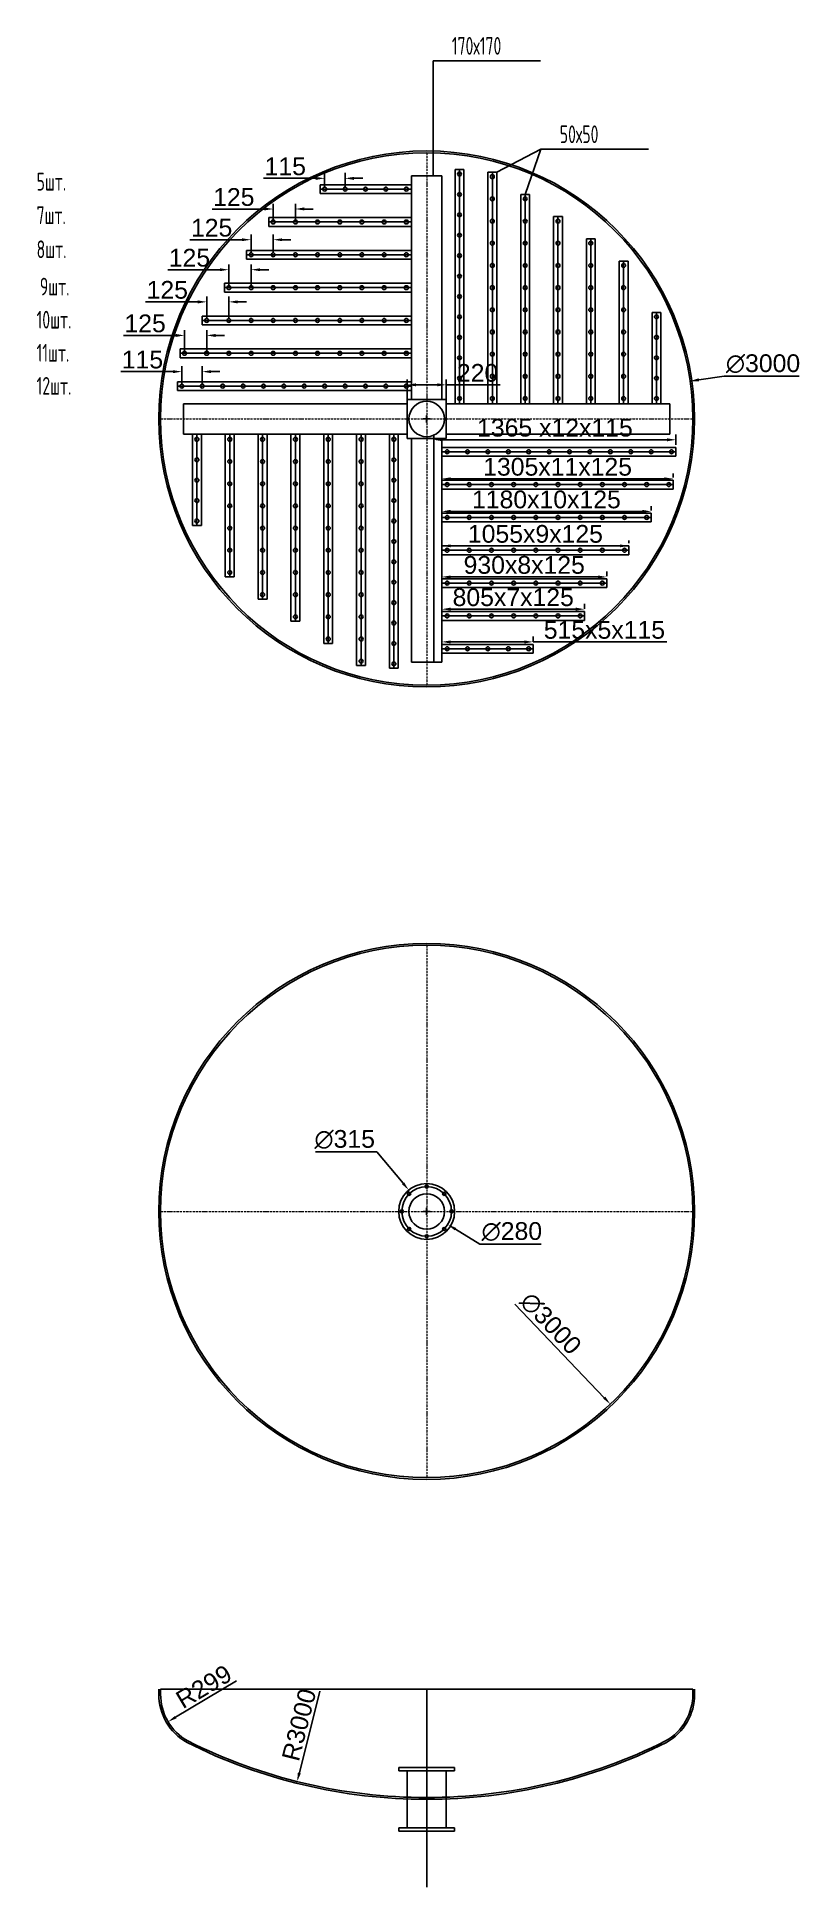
# Model space of a CAD drawing. Header units: inches. Extents: x 17920 to 22232, y 2040 to 12464.
import ezdxf

# ---------------------------------------------------------------- set-up
doc = ezdxf.new("R2010")
doc.units = ezdxf.units.IN
doc.header["$MEASUREMENT"] = 0
doc.linetypes.add('ACAD_ISO04W100', pattern=[30, 24, -3, 0, -3])
doc.linetypes.add('ACAD_ISO10W100', pattern=[18, 12, -3, 0, -3])
doc.layers.get('Defpoints').update_dxf_attribs({"color": 2})
doc.layers.add('1', color=7, linetype='Continuous')
doc.layers.add('Размеры', color=5, linetype='Continuous')
doc.layers.add('Filter_axis', color=10, linetype='ACAD_ISO04W100', lineweight=15)
doc.styles.get("Standard").update_dxf_attribs({"font": 'arial.ttf'})
doc.styles.add('ГОСТ', font='GOST_A.TTF', dxfattribs={"width": 0.8, "height": 2.5})
doc.dimstyles.new('ГОСТ', dxfattribs={"dimtxt": 100, "dimasz": 50, "dimexe": 30, "dimexo": 15, "dimgap": 16, "dimtad": 1, "dimtoh": 1, "dimdec": 0, "dimzin": 0, "dimdsep": 46, "dimtxsty": 'Standard', "dimcen": 20, "dimadec": 0, "dimazin": 0, "dimtfac": 1, "dimtdec": 0, "dimtofl": 0, "dimtmove": 0, "dimatfit": 3, "dimfxl": 1, "dimtolj": 1, "dimtzin": 0, "dimarcsym": 1})

# ---------------------------------------------------------------- blocks, each defined once
blk = doc.blocks.new('*D9')
at = {"layer": 'Defpoints', "color": 0, "transparency": 16777216}
for p in [(20015, 5967), (20217, 5726)]:
    blk.add_point(p, dxfattribs=at)
at = {"layer": 'Размеры', "color": 0, "lineweight": -2, "transparency": 16777216}
for p, q in [((19489, 6182), (19835, 6182)), ((19835, 6182), (19983, 6006)), ((20096, 5847), (20136, 5847)), ((20116, 5827), (20116, 5867))]:
    blk.add_line(p, q, dxfattribs=at)
at = {"layer": 'Размеры', "color": 0, "transparency": 16777216}
blk.add_solid([(19989, 6011), (19977, 6000), (20015, 5967)], dxfattribs=at)
at = {"layer": 'Размеры', "color": 0, "transparency": 16777216, "insert": (19654, 6252), "char_height": 100, "attachment_point": 5}
blk.add_mtext('\\A1;∅315', dxfattribs=at)
blk = doc.blocks.new('*D10')
at = {"layer": 'Defpoints', "color": 0, "transparency": 16777216}
for p in [(18851, 10579), (18736, 10497), (18851, 10497)]:
    blk.add_point(p, dxfattribs=at)
at = {"layer": 'Размеры', "color": 0, "lineweight": -2, "transparency": 16777216}
for p, q in [((18686, 10579), (18392, 10579)), ((18736, 10512), (18736, 10609)), ((18851, 10512), (18851, 10609)), ((18901, 10579), (18951, 10579))]:
    blk.add_line(p, q, dxfattribs=at)
at = {"layer": 'Размеры', "color": 0, "transparency": 16777216}
for points in [[(18686, 10587), (18686, 10570), (18736, 10579)], [(18901, 10587), (18901, 10570), (18851, 10579)]]:
    blk.add_solid(points, dxfattribs=at)
at = {"layer": 'Размеры', "color": 0, "transparency": 16777216, "insert": (18514, 10646), "char_height": 100, "attachment_point": 5}
blk.add_mtext('\\A1;115', dxfattribs=at)
blk = doc.blocks.new('*D11')
at = {"layer": 'Defpoints', "color": 0, "transparency": 16777216}
for p in [(18751, 10783), (18751, 10682), (18876, 10682)]:
    blk.add_point(p, dxfattribs=at)
at = {"layer": 'Размеры', "color": 0, "lineweight": -2, "transparency": 16777216}
for p, q in [((18701, 10783), (18407, 10783)), ((18751, 10697), (18751, 10813)), ((18876, 10697), (18876, 10813)), ((18926, 10783), (18976, 10783))]:
    blk.add_line(p, q, dxfattribs=at)
at = {"layer": 'Размеры', "color": 0, "transparency": 16777216}
for points in [[(18701, 10791), (18701, 10774), (18751, 10783)], [(18926, 10791), (18926, 10774), (18876, 10783)]]:
    blk.add_solid(points, dxfattribs=at)
at = {"layer": 'Размеры', "color": 0, "transparency": 16777216, "insert": (18529, 10850), "char_height": 100, "attachment_point": 5}
blk.add_mtext('\\A1;125', dxfattribs=at)
blk = doc.blocks.new('*D12')
at = {"layer": 'Defpoints', "color": 0, "transparency": 16777216}
for p in [(18876, 10972), (18876, 10867), (19001, 10867)]:
    blk.add_point(p, dxfattribs=at)
at = {"layer": 'Размеры', "color": 0, "lineweight": -2, "transparency": 16777216}
for p, q in [((18826, 10972), (18532, 10972)), ((18876, 10882), (18876, 11002)), ((19001, 10882), (19001, 11002)), ((19051, 10972), (19101, 10972))]:
    blk.add_line(p, q, dxfattribs=at)
at = {"layer": 'Размеры', "color": 0, "transparency": 16777216}
for points in [[(18826, 10980), (18826, 10963), (18876, 10972)], [(19051, 10980), (19051, 10963), (19001, 10972)]]:
    blk.add_solid(points, dxfattribs=at)
at = {"layer": 'Размеры', "color": 0, "transparency": 16777216, "insert": (18654, 11039), "char_height": 100, "attachment_point": 5}
blk.add_mtext('\\A1;125', dxfattribs=at)
blk = doc.blocks.new('*D13')
at = {"layer": 'Defpoints', "color": 0, "transparency": 16777216}
for p in [(19001, 11153), (19001, 11052), (19126, 11052)]:
    blk.add_point(p, dxfattribs=at)
at = {"layer": 'Размеры', "color": 0, "lineweight": -2, "transparency": 16777216}
for p, q in [((19001, 11067), (19001, 11183)), ((19126, 11067), (19126, 11183)), ((18951, 11153), (18657, 11153)), ((19176, 11153), (19226, 11153))]:
    blk.add_line(p, q, dxfattribs=at)
at = {"layer": 'Размеры', "color": 0, "transparency": 16777216}
for points in [[(18951, 11161), (18951, 11145), (19001, 11153)], [(19176, 11161), (19176, 11145), (19126, 11153)]]:
    blk.add_solid(points, dxfattribs=at)
at = {"layer": 'Размеры', "color": 0, "transparency": 16777216, "insert": (18779, 11220), "char_height": 100, "attachment_point": 5}
blk.add_mtext('\\A1;125', dxfattribs=at)
blk = doc.blocks.new('*D14')
at = {"layer": 'Defpoints', "color": 0, "transparency": 16777216}
for p in [(19126, 11322), (19126, 11237), (19251, 11237)]:
    blk.add_point(p, dxfattribs=at)
at = {"layer": 'Размеры', "color": 0, "lineweight": -2, "transparency": 16777216}
for p, q in [((19076, 11322), (18782, 11322)), ((19126, 11252), (19126, 11352)), ((19251, 11252), (19251, 11352)), ((19301, 11322), (19351, 11322))]:
    blk.add_line(p, q, dxfattribs=at)
at = {"layer": 'Размеры', "color": 0, "transparency": 16777216}
for points in [[(19076, 11330), (19076, 11314), (19126, 11322)], [(19301, 11330), (19301, 11314), (19251, 11322)]]:
    blk.add_solid(points, dxfattribs=at)
at = {"layer": 'Размеры', "color": 0, "transparency": 16777216, "insert": (18904, 11389), "char_height": 100, "attachment_point": 5}
blk.add_mtext('\\A1;125', dxfattribs=at)
blk = doc.blocks.new('*D15')
at = {"layer": 'Defpoints', "color": 0, "transparency": 16777216}
for p in [(19251, 11495), (19251, 11422), (19376, 11422)]:
    blk.add_point(p, dxfattribs=at)
at = {"layer": 'Размеры', "color": 0, "lineweight": -2, "transparency": 16777216}
for p, q in [((19201, 11495), (18907, 11495)), ((19251, 11437), (19251, 11525)), ((19376, 11437), (19376, 11525)), ((19426, 11495), (19476, 11495))]:
    blk.add_line(p, q, dxfattribs=at)
at = {"layer": 'Размеры', "color": 0, "transparency": 16777216}
for points in [[(19201, 11504), (19201, 11487), (19251, 11495)], [(19426, 11504), (19426, 11487), (19376, 11495)]]:
    blk.add_solid(points, dxfattribs=at)
at = {"layer": 'Размеры', "color": 0, "transparency": 16777216, "insert": (19029, 11562), "char_height": 100, "attachment_point": 5}
blk.add_mtext('\\A1;125', dxfattribs=at)
blk = doc.blocks.new('*D16')
at = {"layer": 'Defpoints', "color": 0, "transparency": 16777216}
for p in [(19541, 11668), (19541, 11607), (19656, 11607)]:
    blk.add_point(p, dxfattribs=at)
at = {"layer": 'Размеры', "color": 0, "lineweight": -2, "transparency": 16777216}
for p, q in [((19541, 11622), (19541, 11698)), ((19656, 11622), (19656, 11698)), ((19491, 11668), (19197, 11668)), ((19706, 11668), (19756, 11668))]:
    blk.add_line(p, q, dxfattribs=at)
at = {"layer": 'Размеры', "color": 0, "transparency": 16777216}
for points in [[(19491, 11676), (19491, 11659), (19541, 11668)], [(19706, 11676), (19706, 11659), (19656, 11668)]]:
    blk.add_solid(points, dxfattribs=at)
at = {"layer": 'Размеры', "color": 0, "transparency": 16777216, "insert": (19319, 11735), "char_height": 100, "attachment_point": 5}
blk.add_mtext('\\A1;115', dxfattribs=at)
blk = doc.blocks.new('*D17')
at = {"layer": 'Defpoints', "color": 0, "transparency": 16777216}
for p in [(20226, 10504), (20006, 10202), (20226, 10202)]:
    blk.add_point(p, dxfattribs=at)
at = {"layer": 'Размеры', "color": 0, "lineweight": -2, "transparency": 16777216}
for p, q in [((20006, 10217), (20006, 10534)), ((20226, 10217), (20226, 10534)), ((20056, 10504), (20176, 10504)), ((20226, 10504), (20530, 10504))]:
    blk.add_line(p, q, dxfattribs=at)
at = {"layer": 'Размеры', "color": 0, "transparency": 16777216}
for points in [[(20056, 10513), (20056, 10496), (20006, 10504)], [(20176, 10513), (20176, 10496), (20226, 10504)]]:
    blk.add_solid(points, dxfattribs=at)
at = {"layer": 'Размеры', "color": 0, "transparency": 16777216, "insert": (20403, 10571), "char_height": 100, "attachment_point": 5}
blk.add_mtext('\\A1;220', dxfattribs=at)
blk = doc.blocks.new('*D18')
at = {"layer": 'Defpoints', "color": 0, "transparency": 16777216}
for p in [(19997, 5920), (20235, 5773)]:
    blk.add_point(p, dxfattribs=at)
at = {"layer": 'Размеры', "color": 0, "lineweight": -2, "transparency": 16777216}
for p, q in [((20096, 5847), (20136, 5847)), ((20116, 5827), (20116, 5867)), ((20415, 5663), (20278, 5747)), ((20761, 5663), (20415, 5663))]:
    blk.add_line(p, q, dxfattribs=at)
at = {"layer": 'Размеры', "color": 0, "transparency": 16777216}
blk.add_solid([(20282, 5754), (20274, 5740), (20235, 5773)], dxfattribs=at)
at = {"layer": 'Размеры', "color": 0, "transparency": 16777216, "insert": (20596, 5733), "char_height": 100, "attachment_point": 5}
blk.add_mtext('\\A1;∅280', dxfattribs=at)
blk = doc.blocks.new('*D19')
at = {"layer": 'Defpoints', "color": 0, "transparency": 16777216}
for p in [(21601, 10525), (18631, 10099)]:
    blk.add_point(p, dxfattribs=at)
at = {"layer": 'Размеры', "color": 0, "lineweight": -2, "transparency": 16777216}
for p, q in [((21793, 10553), (21650, 10533)), ((22216, 10553), (21793, 10553)), ((20116, 10292), (20116, 10332)), ((20096, 10312), (20136, 10312))]:
    blk.add_line(p, q, dxfattribs=at)
at = {"layer": 'Размеры', "color": 0, "transparency": 16777216}
blk.add_solid([(21649, 10541), (21652, 10524), (21601, 10525)], dxfattribs=at)
at = {"layer": 'Размеры', "color": 0, "transparency": 16777216, "insert": (22012, 10623), "char_height": 100, "attachment_point": 5}
blk.add_mtext('\\A1;∅3000', dxfattribs=at)
blk = doc.blocks.new('*D20')
at = {"layer": 'Defpoints', "color": 0, "transparency": 16777216}
for p in [(18915, 3125), (18658, 2971)]:
    blk.add_point(p, dxfattribs=at)
at = {"layer": 'Размеры', "color": 0, "lineweight": -2, "transparency": 16777216}
blk.add_line((19044, 3201), (18701, 2997), dxfattribs=at)
at = {"layer": 'Размеры', "color": 0, "transparency": 16777216}
blk.add_solid([(18697, 3004), (18706, 2990), (18658, 2971)], dxfattribs=at)
at = {"layer": 'Размеры', "color": 0, "transparency": 16777216, "insert": (18860, 3169), "char_height": 100, "attachment_point": 5, "rotation": 30.828}
blk.add_mtext('\\A1;R299', dxfattribs=at)
blk = doc.blocks.new('*D21')
at = {"layer": 'Defpoints', "color": 0, "transparency": 16777216}
for p in [(20116, 5544), (19386, 2634)]:
    blk.add_point(p, dxfattribs=at)
at = {"layer": 'Размеры', "color": 0, "lineweight": -2, "transparency": 16777216}
blk.add_line((19514, 3144), (19399, 2683), dxfattribs=at)
at = {"layer": 'Размеры', "color": 0, "transparency": 16777216}
blk.add_solid([(19390, 2685), (19407, 2681), (19386, 2634)], dxfattribs=at)
at = {"layer": 'Размеры', "color": 0, "transparency": 16777216, "insert": (19397, 2954), "char_height": 100, "attachment_point": 5, "rotation": 75.9212}
blk.add_mtext('\\A1;R3000', dxfattribs=at)
blk = doc.blocks.new('*D22')
at = {"layer": 'Defpoints', "color": 0, "transparency": 16777216}
for p in [(19081, 6932), (21151, 4761)]:
    blk.add_point(p, dxfattribs=at)
at = {"layer": 'Размеры', "color": 0, "lineweight": -2, "transparency": 16777216}
blk.add_line((20613, 5325), (21117, 4797), dxfattribs=at)
at = {"layer": 'Размеры', "color": 0, "transparency": 16777216}
blk.add_solid([(21123, 4803), (21111, 4792), (21151, 4761)], dxfattribs=at)
at = {"layer": 'Размеры', "color": 0, "transparency": 16777216, "insert": (20815, 5215), "char_height": 100, "attachment_point": 5, "rotation": 313.6433}
blk.add_mtext('\\A1;∅3000', dxfattribs=at)
blk = doc.blocks.new('*D23')
at = {"layer": 'Defpoints', "color": 0, "transparency": 16777216}
for p in [(20156, 10152), (21521, 10195), (21521, 10152)]:
    blk.add_point(p, dxfattribs=at)
at = {"layer": 'Размеры', "color": 0, "lineweight": -2, "transparency": 16777216}
for p, q in [((20156, 10167), (20156, 10225)), ((21521, 10167), (21521, 10225)), ((20206, 10195), (21471, 10195))]:
    blk.add_line(p, q, dxfattribs=at)
at = {"layer": 'Размеры', "color": 0, "transparency": 16777216}
for points in [[(20206, 10203), (20206, 10186), (20156, 10195)], [(21471, 10203), (21471, 10186), (21521, 10195)]]:
    blk.add_solid(points, dxfattribs=at)
at = {"layer": 'Размеры', "color": 0, "transparency": 16777216, "insert": (20839, 10262), "char_height": 100, "attachment_point": 5}
blk.add_mtext('\\A1;1365 x12x115', dxfattribs=at)
blk = doc.blocks.new('*D24')
at = {"layer": 'Defpoints', "color": 0, "transparency": 16777216}
for p in [(20201, 9967), (21506, 9975), (21506, 9967)]:
    blk.add_point(p, dxfattribs=at)
at = {"layer": 'Размеры', "color": 0, "lineweight": -2, "transparency": 16777216}
for p, q in [((20201, 9982), (20201, 10005)), ((20251, 9975), (21456, 9975)), ((21506, 9982), (21506, 10005))]:
    blk.add_line(p, q, dxfattribs=at)
at = {"layer": 'Размеры', "color": 0, "transparency": 16777216}
for points in [[(20251, 9983), (20251, 9967), (20201, 9975)], [(21456, 9983), (21456, 9967), (21506, 9975)]]:
    blk.add_solid(points, dxfattribs=at)
at = {"layer": 'Размеры', "color": 0, "transparency": 16777216, "insert": (20854, 10042), "char_height": 100, "attachment_point": 5}
blk.add_mtext('\\A1;1305x11x125', dxfattribs=at)
blk = doc.blocks.new('*D25')
at = {"layer": 'Defpoints', "color": 0, "transparency": 16777216}
for p in [(20201, 9791), (21381, 9791), (21381, 9782)]:
    blk.add_point(p, dxfattribs=at)
at = {"layer": 'Размеры', "color": 0, "lineweight": -2, "transparency": 16777216}
for p, q in [((20201, 9806), (20201, 9821)), ((21381, 9797), (21381, 9821)), ((20251, 9791), (21331, 9791))]:
    blk.add_line(p, q, dxfattribs=at)
at = {"layer": 'Размеры', "color": 0, "transparency": 16777216}
for points in [[(20251, 9800), (20251, 9783), (20201, 9791)], [(21331, 9800), (21331, 9783), (21381, 9791)]]:
    blk.add_solid(points, dxfattribs=at)
at = {"layer": 'Размеры', "color": 0, "transparency": 16777216, "insert": (20791, 9858), "char_height": 100, "attachment_point": 5}
blk.add_mtext('\\A1;1180x10x125', dxfattribs=at)
blk = doc.blocks.new('*D26')
at = {"layer": 'Defpoints', "color": 0, "transparency": 16777216}
for p in [(20201, 9597), (21256, 9597), (21256, 9597)]:
    blk.add_point(p, dxfattribs=at)
at = {"layer": 'Размеры', "color": 0, "lineweight": -2, "transparency": 16777216}
for p, q in [((20201, 9612), (20201, 9627)), ((20251, 9597), (21206, 9597)), ((21256, 9612), (21256, 9627))]:
    blk.add_line(p, q, dxfattribs=at)
at = {"layer": 'Размеры', "color": 0, "transparency": 16777216}
for points in [[(20251, 9605), (20251, 9589), (20201, 9597)], [(21206, 9605), (21206, 9589), (21256, 9597)]]:
    blk.add_solid(points, dxfattribs=at)
at = {"layer": 'Размеры', "color": 0, "transparency": 16777216, "insert": (20729, 9664), "char_height": 100, "attachment_point": 5}
blk.add_mtext('\\A1;1055x9x125', dxfattribs=at)
blk = doc.blocks.new('*D27')
at = {"layer": 'Defpoints', "color": 0, "transparency": 16777216}
for p in [(20201, 9412), (21131, 9422), (21131, 9412)]:
    blk.add_point(p, dxfattribs=at)
at = {"layer": 'Размеры', "color": 0, "lineweight": -2, "transparency": 16777216}
for p, q in [((20201, 9427), (20201, 9452)), ((20251, 9422), (21081, 9422)), ((21131, 9427), (21131, 9452))]:
    blk.add_line(p, q, dxfattribs=at)
at = {"layer": 'Размеры', "color": 0, "transparency": 16777216}
for points in [[(20251, 9430), (20251, 9413), (20201, 9422)], [(21081, 9430), (21081, 9413), (21131, 9422)]]:
    blk.add_solid(points, dxfattribs=at)
at = {"layer": 'Размеры', "color": 0, "transparency": 16777216, "insert": (20666, 9489), "char_height": 100, "attachment_point": 5}
blk.add_mtext('\\A1;930x8x125', dxfattribs=at)
blk = doc.blocks.new('*D28')
at = {"layer": 'Defpoints', "color": 0, "transparency": 16777216}
for p in [(20201, 9227), (21006, 9240), (21006, 9227)]:
    blk.add_point(p, dxfattribs=at)
at = {"layer": 'Размеры', "color": 0, "lineweight": -2, "transparency": 16777216}
for p, q in [((20201, 9242), (20201, 9270)), ((20251, 9240), (20956, 9240)), ((21006, 9242), (21006, 9270))]:
    blk.add_line(p, q, dxfattribs=at)
at = {"layer": 'Размеры', "color": 0, "transparency": 16777216}
for points in [[(20251, 9249), (20251, 9232), (20201, 9240)], [(20956, 9249), (20956, 9232), (21006, 9240)]]:
    blk.add_solid(points, dxfattribs=at)
at = {"layer": 'Размеры', "color": 0, "transparency": 16777216, "insert": (20604, 9307), "char_height": 100, "attachment_point": 5}
blk.add_mtext('\\A1;805x7x125', dxfattribs=at)
blk = doc.blocks.new('*D29')
at = {"layer": 'Defpoints', "color": 0, "transparency": 16777216}
for p in [(20201, 9042), (20716, 9056), (20716, 9042)]:
    blk.add_point(p, dxfattribs=at)
at = {"layer": 'Размеры', "color": 0, "lineweight": -2, "transparency": 16777216}
for p, q in [((20201, 9057), (20201, 9086)), ((20716, 9057), (20716, 9086)), ((20251, 9056), (20666, 9056)), ((20716, 9056), (21470, 9056))]:
    blk.add_line(p, q, dxfattribs=at)
at = {"layer": 'Размеры', "color": 0, "transparency": 16777216}
for points in [[(20251, 9064), (20251, 9047), (20201, 9056)], [(20666, 9064), (20666, 9047), (20716, 9056)]]:
    blk.add_solid(points, dxfattribs=at)
at = {"layer": 'Размеры', "color": 0, "transparency": 16777216, "insert": (21118, 9123), "char_height": 100, "attachment_point": 5}
blk.add_mtext('\\A1;515x5x115', dxfattribs=at)

msp = doc.modelspace()

# ---------------------------------------------------------------- linework, layer by layer
at = {"layer": '1'}
for p, q in [((20031.2, 10422.1), (20031.2, 11682.1)), ((20031.2, 11682.1), (20201.2, 11682.1)), ((20201.2, 11682.1), (20201.2, 10422.1)), ((20276.2, 10397.1), (20276.2, 11717)), ((20326.2, 11717), (20276.2, 11717)), ((20301.2, 11717), (20301.2, 10397.1)), ((20326.2, 10397.1), (20326.2, 11717)), ((20461.2, 10397.1), (20461.2, 11702)), ((20511.2, 11702), (20461.2, 11702)), ((20486.2, 11702), (20486.2, 10397.1)), ((20511.2, 10397.1), (20511.2, 11702)), ((20031.2, 11632.1), (19516.2, 11632.1)), ((19516.2, 11632.1), (19516.2, 11582.1)), ((19516.2, 11607.1), (20031.2, 11607.1)), ((20031.2, 11582.1), (19516.2, 11582.1)), ((20646.2, 10397.1), (20646.2, 11577)), ((20696.2, 11577), (20646.2, 11577)), ((20671.2, 11577), (20671.2, 10397.1)), ((20696.2, 10397.1), (20696.2, 11577)), ((20031.2, 11447.1), (19226.2, 11447.1)), ((19226.2, 11447.1), (19226.2, 11397.1)), ((19226.2, 11422.1), (20031.2, 11422.1)), ((20031.2, 11397.1), (19226.2, 11397.1)), ((20831.2, 10397.1), (20831.2, 11452)), ((20881.2, 11452), (20831.2, 11452)), ((20856.2, 11452), (20856.2, 10397.1)), ((20881.2, 10397.1), (20881.2, 11452)), ((20031.2, 11262.1), (19101.2, 11262.1)), ((19101.2, 11262.1), (19101.2, 11212.1)), ((21016.2, 10397.1), (21016.2, 11327)), ((21066.2, 11327), (21016.2, 11327)), ((21041.2, 11327), (21041.2, 10397.1)), ((21066.2, 10397.1), (21066.2, 11327)), ((19101.2, 11237.1), (20031.2, 11237.1)), ((20031.2, 11212.1), (19101.2, 11212.1)), ((21201.2, 10397.1), (21201.2, 11202)), ((21251.2, 11202), (21201.2, 11202)), ((21226.2, 11202), (21226.2, 10397.1)), ((21251.2, 10397.1), (21251.2, 11202)), ((20031.2, 11077.1), (18976.2, 11077.1)), ((18976.2, 11077.1), (18976.2, 11027.1)), ((18976.2, 11052.1), (20031.2, 11052.1)), ((20031.2, 11027.1), (18976.2, 11027.1)), ((20031.2, 10892.1), (18851.2, 10892.1)), ((18851.2, 10892.1), (18851.2, 10842.1)), ((18851.2, 10867.1), (20031.2, 10867.1)), ((20031.2, 10842.1), (18851.2, 10842.1)), ((21386.2, 10397.1), (21386.2, 10912)), ((21436.2, 10912), (21386.2, 10912)), ((21411.2, 10912), (21411.2, 10397.1)), ((21436.2, 10397.1), (21436.2, 10912)), ((20031.2, 10707.1), (18726.2, 10707.1)), ((18726.2, 10707.1), (18726.2, 10657.1)), ((18726.2, 10682.1), (20031.2, 10682.1)), ((20031.2, 10657.1), (18726.2, 10657.1)), ((20031.2, 10522.1), (18711.2, 10522.1)), ((18711.2, 10522.1), (18711.2, 10472.1)), ((18711.2, 10497.1), (20031.2, 10497.1)), ((20031.2, 10472.1), (18711.2, 10472.1)), ((18746.2, 10227.1), (18746.2, 10397.1)), ((18746.2, 10397.1), (20006.2, 10397.1)), ((20006.2, 10422.1), (20226.2, 10422.1)), ((20006.2, 10202.1), (20006.2, 10422.1)), ((20006.2, 10202.1), (20006.2, 10422.1)), ((20226.2, 10422.1), (20226.2, 10202.1)), ((20226.2, 10422.1), (20226.2, 10202.1)), ((20226.2, 10202.1), (20226.2, 10422.1)), ((21486.2, 10397.1), (20226.2, 10397.1)), ((21486.2, 10227.1), (21486.2, 10397.1)), ((20006.2, 10227.1), (18746.2, 10227.1)), ((18796.2, 10227.1), (18796.2, 9712.2)), ((18821.2, 9712.2), (18821.2, 10227.1)), ((18846.2, 10227.1), (18846.2, 9712.2)), ((18981.2, 10227.1), (18981.2, 9422.2)), ((19006.2, 9422.2), (19006.2, 10227.1)), ((19031.2, 10227.1), (19031.2, 9422.2)), ((19166.2, 10227.1), (19166.2, 9297.2)), ((19191.2, 9297.2), (19191.2, 10227.1)), ((19216.2, 10227.1), (19216.2, 9297.2)), ((19351.2, 10227.1), (19351.2, 9172.2)), ((19376.2, 9172.2), (19376.2, 10227.1)), ((19401.2, 10227.1), (19401.2, 9172.2)), ((19536.2, 10227.1), (19536.2, 9047.2)), ((19561.2, 9047.2), (19561.2, 10227.1)), ((19586.2, 10227.1), (19586.2, 9047.2)), ((19721.2, 10227.1), (19721.2, 8922.2)), ((19746.2, 8922.2), (19746.2, 10227.1)), ((19771.2, 10227.1), (19771.2, 8922.2)), ((19906.2, 10227.1), (19906.2, 8907.2)), ((19931.2, 8907.2), (19931.2, 10227.1)), ((19956.2, 10227.1), (19956.2, 8907.2)), ((20226.2, 10227.1), (21486.2, 10227.1)), ((20226.2, 10202.1), (20006.2, 10202.1)), ((20006.2, 10202.1), (20226.2, 10202.1)), ((20031.2, 10202.1), (20031.2, 8942.1)), ((20201.2, 8942.1), (20201.2, 10202.1)), ((20201.2, 10152.1), (21521.1, 10152.1)), ((21521.1, 10127.1), (20201.2, 10127.1)), ((21521.1, 10102.1), (21521.1, 10152.1)), ((20201.2, 10102.1), (21521.1, 10102.1)), ((20201.2, 9967.1), (21506.1, 9967.1)), ((21506.1, 9942.1), (20201.2, 9942.1)), ((20201.2, 9917.1), (21506.1, 9917.1)), ((21506.1, 9917.1), (21506.1, 9967.1)), ((18796.2, 9712.2), (18846.2, 9712.2)), ((20201.2, 9782.1), (21381.1, 9782.1)), ((21381.1, 9757.1), (20201.2, 9757.1)), ((20201.2, 9732.1), (21381.1, 9732.1)), ((21381.1, 9732.1), (21381.1, 9782.1)), ((20201.2, 9597.1), (21256.1, 9597.1)), ((21256.1, 9547.1), (21256.1, 9597.1)), ((21256.1, 9572.1), (20201.2, 9572.1)), ((20201.2, 9547.1), (21256.1, 9547.1)), ((18981.2, 9422.2), (19031.2, 9422.2)), ((20201.2, 9412.1), (21131.1, 9412.1)), ((21131.1, 9387.1), (20201.2, 9387.1)), ((21131.1, 9362.1), (21131.1, 9412.1)), ((19166.2, 9297.2), (19216.2, 9297.2)), ((20201.2, 9362.1), (21131.1, 9362.1)), ((20201.2, 9227.1), (21006.1, 9227.1)), ((21006.1, 9202.1), (20201.2, 9202.1)), ((20201.2, 9177.1), (21006.1, 9177.1)), ((21006.1, 9177.1), (21006.1, 9227.1)), ((19351.2, 9172.2), (19401.2, 9172.2)), ((19536.2, 9047.2), (19586.2, 9047.2)), ((20201.2, 9042.1), (20716.1, 9042.1)), ((20716.1, 9017.1), (20201.2, 9017.1)), ((20201.2, 8992.1), (20716.1, 8992.1)), ((20716.1, 8992.1), (20716.1, 9042.1)), ((19721.2, 8922.2), (19771.2, 8922.2)), ((19906.2, 8907.2), (19956.2, 8907.2)), ((20031.2, 8942.1), (20201.2, 8942.1)), ((18606.2, 3154.1), (18606.2, 3122.4)), ((21616.2, 3154.1), (18616.2, 3154.1)), ((18616.2, 3154.1), (18616.2, 3122.4)), ((20116.2, 3154.1), (20116.2, 2040.1)), ((21616.2, 3154.1), (21616.2, 3122.4)), ((21626.2, 3154.1), (21626.2, 3122.4)), ((20273.7, 2714.1), (19958.7, 2714.1)), ((19958.7, 2714.1), (19958.7, 2694.1)), ((20273.7, 2714.1), (20273.7, 2694.1)), ((20273.7, 2694.1), (19958.7, 2694.1)), ((20006.2, 2694.1), (20006.2, 2374.1)), ((20226.2, 2374.1), (20226.2, 2694.1)), ((20273.7, 2374.1), (19958.7, 2374.1)), ((19958.7, 2354.1), (19958.7, 2374.1)), ((20273.7, 2354.1), (19958.7, 2354.1)), ((20273.7, 2354.1), (20273.7, 2374.1))]:
    msp.add_line(p, q, dxfattribs=at)
for centre, radius in [((20116.2, 10312.1), 1510), ((20116.2, 10312.1), 1500), ((20301.2, 11692.1), 11), ((20486.2, 11677.1), 11), ((19541.2, 11607.1), 11), ((19656.2, 11607.1), 11), ((19771.2, 11607.1), 11), ((19886.2, 11607.1), 11), ((20001.2, 11607.1), 11), ((20301.2, 11577.1), 11), ((20301.2, 11462.1), 11), ((20486.2, 11552.1), 11), ((20671.2, 11552.1), 11), ((19251.2, 11422.1), 11), ((19376.2, 11422.1), 11), ((19501.2, 11422.1), 11), ((19626.2, 11422.1), 11), ((19751.2, 11422.1), 11), ((19876.2, 11422.1), 11), ((20001.2, 11422.1), 11), ((20486.2, 11427.1), 11), ((20671.2, 11427.1), 11), ((20856.2, 11427.1), 11), ((20301.2, 11347.1), 11), ((20486.2, 11302.1), 11), ((20671.2, 11302.1), 11), ((20856.2, 11302.1), 11), ((21041.2, 11302.1), 11), ((19126.2, 11237.1), 11), ((19251.2, 11237.1), 11), ((19376.2, 11237.1), 11), ((19501.2, 11237.1), 11), ((19626.2, 11237.1), 11), ((19751.2, 11237.1), 11), ((19876.2, 11237.1), 11), ((20001.2, 11237.1), 11), ((20301.2, 11232.1), 11), ((20486.2, 11177.1), 11), ((20671.2, 11177.1), 11), ((20856.2, 11177.1), 11), ((21041.2, 11177.1), 11), ((21226.2, 11177.1), 11), ((19001.2, 11052.1), 11), ((19126.2, 11052.1), 11), ((19251.2, 11052.1), 11), ((19376.2, 11052.1), 11), ((19501.2, 11052.1), 11), ((19626.2, 11052.1), 11), ((19751.2, 11052.1), 11), ((19876.2, 11052.1), 11), ((20001.2, 11052.1), 11), ((20301.2, 11117.1), 11), ((20486.2, 11052.1), 11), ((20671.2, 11052.1), 11), ((20856.2, 11052.1), 11), ((21041.2, 11052.1), 11), ((21226.2, 11052.1), 11), ((20301.2, 11002.1), 11), ((18876.2, 10867.1), 11), ((19001.2, 10867.1), 11), ((19126.2, 10867.1), 11), ((19251.2, 10867.1), 11), ((19376.2, 10867.1), 11), ((19501.2, 10867.1), 11), ((19626.2, 10867.1), 11), ((19751.2, 10867.1), 11), ((19876.2, 10867.1), 11), ((20001.2, 10867.1), 11), ((20301.2, 10887.1), 11), ((20486.2, 10927.1), 11), ((20671.2, 10927.1), 11), ((20856.2, 10927.1), 11), ((21041.2, 10927.1), 11), ((21226.2, 10927.1), 11), ((21411.2, 10887.1), 11), ((20301.2, 10772.1), 11), ((20486.2, 10802.1), 11), ((20671.2, 10802.1), 11), ((20856.2, 10802.1), 11), ((21041.2, 10802.1), 11), ((21226.2, 10802.1), 11), ((21411.2, 10772.1), 11), ((18751.2, 10682.1), 11), ((18876.2, 10682.1), 11), ((19001.2, 10682.1), 11), ((19126.2, 10682.1), 11), ((19251.2, 10682.1), 11), ((19376.2, 10682.1), 11), ((19501.2, 10682.1), 11), ((19626.2, 10682.1), 11), ((19751.2, 10682.1), 11), ((19876.2, 10682.1), 11), ((20001.2, 10682.1), 11), ((20301.2, 10657.1), 11), ((20486.2, 10677.1), 11), ((20671.2, 10677.1), 11), ((20856.2, 10677.1), 11), ((21041.2, 10677.1), 11), ((21226.2, 10677.1), 11), ((21411.2, 10657.1), 11), ((20301.2, 10542.1), 11), ((20486.2, 10552.1), 11), ((20671.2, 10552.1), 11), ((20856.2, 10552.1), 11), ((21041.2, 10552.1), 11), ((21226.2, 10552.1), 11), ((21411.2, 10542.1), 11), ((18736.2, 10497.1), 11), ((18851.2, 10497.1), 11), ((18966.2, 10497.1), 11), ((19081.2, 10497.1), 11), ((19196.2, 10497.1), 11), ((19311.2, 10497.1), 11), ((19426.2, 10497.1), 11), ((19541.2, 10497.1), 11), ((19656.2, 10497.1), 11), ((19771.2, 10497.1), 11), ((19886.2, 10497.1), 11), ((20001.2, 10497.1), 11), ((20301.2, 10427.1), 11), ((20486.2, 10427.1), 11), ((20671.2, 10427.1), 11), ((20856.2, 10427.1), 11), ((21041.2, 10427.1), 11), ((21226.2, 10427.1), 11), ((21411.2, 10427.1), 11), ((20116.2, 10312.1), 100), ((18821.2, 10197.1), 11), ((19006.2, 10197.1), 11), ((19191.2, 10197.1), 11), ((19376.2, 10197.1), 11), ((19561.2, 10197.1), 11), ((19746.2, 10197.1), 11), ((19931.2, 10197.1), 11), ((20231.2, 10127.1), 11), ((20346.2, 10127.1), 11), ((20461.2, 10127.1), 11), ((20576.2, 10127.1), 11), ((20691.2, 10127.1), 11), ((20806.2, 10127.1), 11), ((20921.2, 10127.1), 11), ((21036.2, 10127.1), 11), ((21151.2, 10127.1), 11), ((21266.2, 10127.1), 11), ((21381.2, 10127.1), 11), ((21496.2, 10127.1), 11), ((18821.2, 10082.1), 11), ((19006.2, 10072.1), 11), ((19191.2, 10072.1), 11), ((19376.2, 10072.1), 11), ((19561.2, 10072.1), 11), ((19746.2, 10072.1), 11), ((19931.2, 10082.1), 11), ((18821.2, 9967.1), 11), ((19006.2, 9947.1), 11), ((19191.2, 9947.1), 11), ((19376.2, 9947.1), 11), ((19561.2, 9947.1), 11), ((19746.2, 9947.1), 11), ((19931.2, 9967.1), 11), ((20231.2, 9942.1), 11), ((20356.2, 9942.1), 11), ((20481.2, 9942.1), 11), ((20606.2, 9942.1), 11), ((20731.2, 9942.1), 11), ((20856.2, 9942.1), 11), ((20981.2, 9942.1), 11), ((21106.2, 9942.1), 11), ((21231.2, 9942.1), 11), ((21356.2, 9942.1), 11), ((21481.2, 9942.1), 11), ((18821.2, 9852.1), 11), ((19006.2, 9822.1), 11), ((19191.2, 9822.1), 11), ((19376.2, 9822.1), 11), ((19561.2, 9822.1), 11), ((19746.2, 9822.1), 11), ((19931.2, 9852.1), 11), ((18821.2, 9737.1), 11), ((19006.2, 9697.1), 11), ((19191.2, 9697.1), 11), ((19376.2, 9697.1), 11), ((19561.2, 9697.1), 11), ((19746.2, 9697.1), 11), ((19931.2, 9737.1), 11), ((20231.2, 9757.1), 11), ((20356.2, 9757.1), 11), ((20481.2, 9757.1), 11), ((20606.2, 9757.1), 11), ((20731.2, 9757.1), 11), ((20856.2, 9757.1), 11), ((20981.2, 9757.1), 11), ((21106.2, 9757.1), 11), ((21231.2, 9757.1), 11), ((21356.2, 9757.1), 11), ((19931.2, 9622.1), 11), ((19006.2, 9572.1), 11), ((19191.2, 9572.1), 11), ((19376.2, 9572.1), 11), ((19561.2, 9572.1), 11), ((19746.2, 9572.1), 11), ((19931.2, 9507.1), 11), ((20231.2, 9572.1), 11), ((20356.2, 9572.1), 11), ((20481.2, 9572.1), 11), ((20606.2, 9572.1), 11), ((20731.2, 9572.1), 11), ((20856.2, 9572.1), 11), ((20981.2, 9572.1), 11), ((21106.2, 9572.1), 11), ((21231.2, 9572.1), 11), ((19006.2, 9447.1), 11), ((19191.2, 9447.1), 11), ((19376.2, 9447.1), 11), ((19561.2, 9447.1), 11), ((19746.2, 9447.1), 11), ((19931.2, 9392.1), 11), ((20231.2, 9387.1), 11), ((20356.2, 9387.1), 11), ((20481.2, 9387.1), 11), ((20606.2, 9387.1), 11), ((20731.2, 9387.1), 11), ((20856.2, 9387.1), 11), ((20981.2, 9387.1), 11), ((21106.2, 9387.1), 11), ((19191.2, 9322.1), 11), ((19376.2, 9322.1), 11), ((19561.2, 9322.1), 11), ((19746.2, 9322.1), 11), ((19931.2, 9277.1), 11), ((19376.2, 9197.1), 11), ((19561.2, 9197.1), 11), ((19746.2, 9197.1), 11), ((20231.2, 9202.1), 11), ((20356.2, 9202.1), 11), ((20481.2, 9202.1), 11), ((20606.2, 9202.1), 11), ((20731.2, 9202.1), 11), ((20856.2, 9202.1), 11), ((20981.2, 9202.1), 11), ((19561.2, 9072.1), 11), ((19746.2, 9072.1), 11), ((19931.2, 9162.1), 11), ((19931.2, 9047.1), 11), ((20231.2, 9017.1), 11), ((20346.2, 9017.1), 11), ((20461.2, 9017.1), 11), ((20576.2, 9017.1), 11), ((20691.2, 9017.1), 11), ((19746.2, 8947.1), 11), ((19931.2, 8932.1), 11), ((20116.2, 5846.7), 1510), ((20116.2, 5846.7), 1500), ((20116.2, 5846.7), 157.5), ((20116.2, 5846.7), 157.5), ((20116.2, 5846.7), 140), ((20017.2, 5945.7), 9), ((20116.2, 5846.7), 100), ((20116.2, 5986.7), 9), ((20215.1, 5945.7), 9), ((19976.2, 5846.7), 9), ((20256.2, 5846.7), 9), ((20017.2, 5747.7), 9), ((20215.1, 5747.7), 9), ((20116.2, 5706.7), 9)]:
    msp.add_circle(centre, radius, dxfattribs=at)
for centre, radius, start, end in [((18915.5, 3124.7), 309.3, 179.49145, 240.92811), ((18915.5, 3124.7), 299.3, 179.49145, 240.92811), ((21316.8, 3124.7), 299.3, 299.07189, 0.50855), ((21316.8, 3124.7), 309.3, 299.07189, 0.50855), ((20116.2, 5544.1), 3010, 243.33113, 270), ((20116.2, 5544.1), 3000, 243.33914, 270), ((20116.2, 5544.1), 3000, 270, 296.66086), ((20116.2, 5544.1), 3010, 270, 296.66887)]:
    msp.add_arc(centre, radius, start, end, dxfattribs=at)
at = {"layer": 'Filter_axis', "linetype": 'ACAD_ISO10W100'}
for points in [[(20116.2, 11812.1), (20116.2, 8812.1)], [(18616.2, 10312.1), (21616.2, 10312.1)], [(20116.2, 7346.7), (20116.2, 4346.7)], [(18616.2, 5846.7), (21616.2, 5846.7)]]:
    msp.add_lwpolyline(points, dxfattribs=at)
at = {"layer": 'Размеры'}
for p, q in [((20152, 11682.1), (20152, 12330.5)), ((20152, 12330.5), (20757.1, 12330.5)), ((20511.2, 11702), (20760.5, 11832.4)), ((20760.5, 11832.4), (20671.2, 11577)), ((20760.5, 11832.4), (21365.6, 11832.4)), ((20156.2, 8942.1), (20156.2, 10202.1)), ((20116.2, 8942.1), (20156.2, 8942.1))]:
    msp.add_line(p, q, dxfattribs=at)

# ---------------------------------------------------------------- texts
at = {"layer": 'Размеры', "char_height": 100, "width": 281.349, "attachment_point": 1, "style": 'ГОСТ'}
for s, insert in [('170х170', (20257.8, 12464.3)), ('50х50', (20866.3, 11966.2)), ('5шт.', (17917.3, 11699.1)), ('7шт.', (17917.3, 11510)), ('8шт.', (17917.3, 11318.2)), ('9шт.', (17935.7, 11108)), ('10шт.', (17917.3, 10921.5)), ('11шт.', (17917.3, 10734.9)), ('12шт.', (17917.3, 10548.4))]:
    msp.add_mtext(s, dxfattribs=dict(at, insert=insert))

# ---------------------------------------------------------------- dimensions: what is measured, and where the dimension line sits
at = {"layer": 'Размеры'}
for base, p1, p2, picture, middle in [((19541.2, 11667.6), (19656.2, 11607.1), (19541.2, 11607.1), '*D16', (19319, 11734.7)), ((19251.2, 11495.4), (19376.2, 11422.1), (19251.2, 11422.1), '*D15', (19029, 11562.5)), ((19126.2, 11322.1), (19251.2, 11237.1), (19126.2, 11237.1), '*D14', (18904, 11389.2)), ((19001.2, 11153.1), (19126.2, 11052.1), (19001.2, 11052.1), '*D13', (18779, 11220.1)), ((18876.2, 10971.6), (19001.2, 10867.1), (18876.2, 10867.1), '*D12', (18654, 11038.6)), ((18751.2, 10782.5), (18876.2, 10682.1), (18751.2, 10682.1), '*D11', (18529, 10849.6)), ((20226.2, 10504.2), (20006.2, 10202.1), (20226.2, 10202.1), '*D17', (20403.3, 10571.2))]:
    dim = msp.add_linear_dim(base=base, p1=p1, p2=p2, dimstyle='ГОСТ', dxfattribs=at)
    dim.commit()
    dim.dimension.update_dxf_attribs({"geometry": picture, "text_midpoint": middle})
dim = msp.add_linear_dim(base=(18851.2, 10578.7), p1=(18736.2, 10497.1), p2=(18851.2, 10497.1), dimstyle='ГОСТ', dxfattribs=at)
dim.commit()
dim.dimension.update_dxf_attribs({"geometry": '*D10', "text_midpoint": (18514, 10578.7), "dimtype": 160})
for p1, p2, picture, middle in [((18631.4, 10098.8), (21600.9, 10525.5), '*D19', (21792.6, 10553)), ((19080.9, 6932.2), (21151.4, 4761.2), '*D22', (20764.8, 5166.6)), ((20217.3, 5726), (20015, 5967.5), '*D9', (19654.1, 6182.1)), ((19996.8, 5920), (20235.5, 5773.5), '*D18', (20596.1, 5663))]:
    dim = msp.add_diameter_dim_2p(p1=p1, p2=p2, dimstyle='ГОСТ', dxfattribs=at)
    dim.commit()
    dim.dimension.update_dxf_attribs({"geometry": picture, "text_midpoint": middle, "dimtype": 163})
for base, p1, p2, text, picture, middle in [((21521.1, 10194.6), (20156.2, 10152.1), (21521.1, 10152.1), '<> x12x115', '*D23', (20838.6, 10261.7)), ((21506.1, 9975.1), (20201.2, 9967.1), (21506.1, 9967.1), '<>x11x125', '*D24', (20853.6, 10042.2)), ((21381.1, 9791.2), (20201.2, 9791.2), (21381.1, 9782.1), '<>x10x125', '*D25', (20791.1, 9858.3)), ((21256.1, 9597.1), (20201.2, 9597.1), (21256.1, 9597.1), '<>x9x125', '*D26', (20728.6, 9664.2)), ((21131.1, 9421.7), (20201.2, 9412.1), (21131.1, 9412.1), '<>x8x125', '*D27', (20666.1, 9488.8)), ((21006.1, 9240.3), (20201.2, 9227.1), (21006.1, 9227.1), '<>x7x125', '*D28', (20603.6, 9307.4)), ((20716.1, 9055.8), (20201.2, 9042.1), (20716.1, 9042.1), '<>x5x115', '*D29', (21118.1, 9122.9))]:
    dim = msp.add_linear_dim(base=base, p1=p1, p2=p2, text=text, dimstyle='ГОСТ', dxfattribs=at)
    dim.commit()
    dim.dimension.update_dxf_attribs({"geometry": picture, "text_midpoint": middle})
for center, mpoint, picture, middle in [((20116.2, 5544.1), (19386.4, 2634.2), '*D21', (19462.5, 2937.8)), ((18915.5, 3124.7), (18658.4, 2971.3), '*D20', (18894.1, 3111.9))]:
    dim = msp.add_radius_dim(center=center, mpoint=mpoint, dimstyle='ГОСТ', dxfattribs=at)
    dim.commit()
    dim.dimension.update_dxf_attribs({"geometry": picture, "text_midpoint": middle, "dimtype": 164})

doc.saveas('drawing.dxf')
